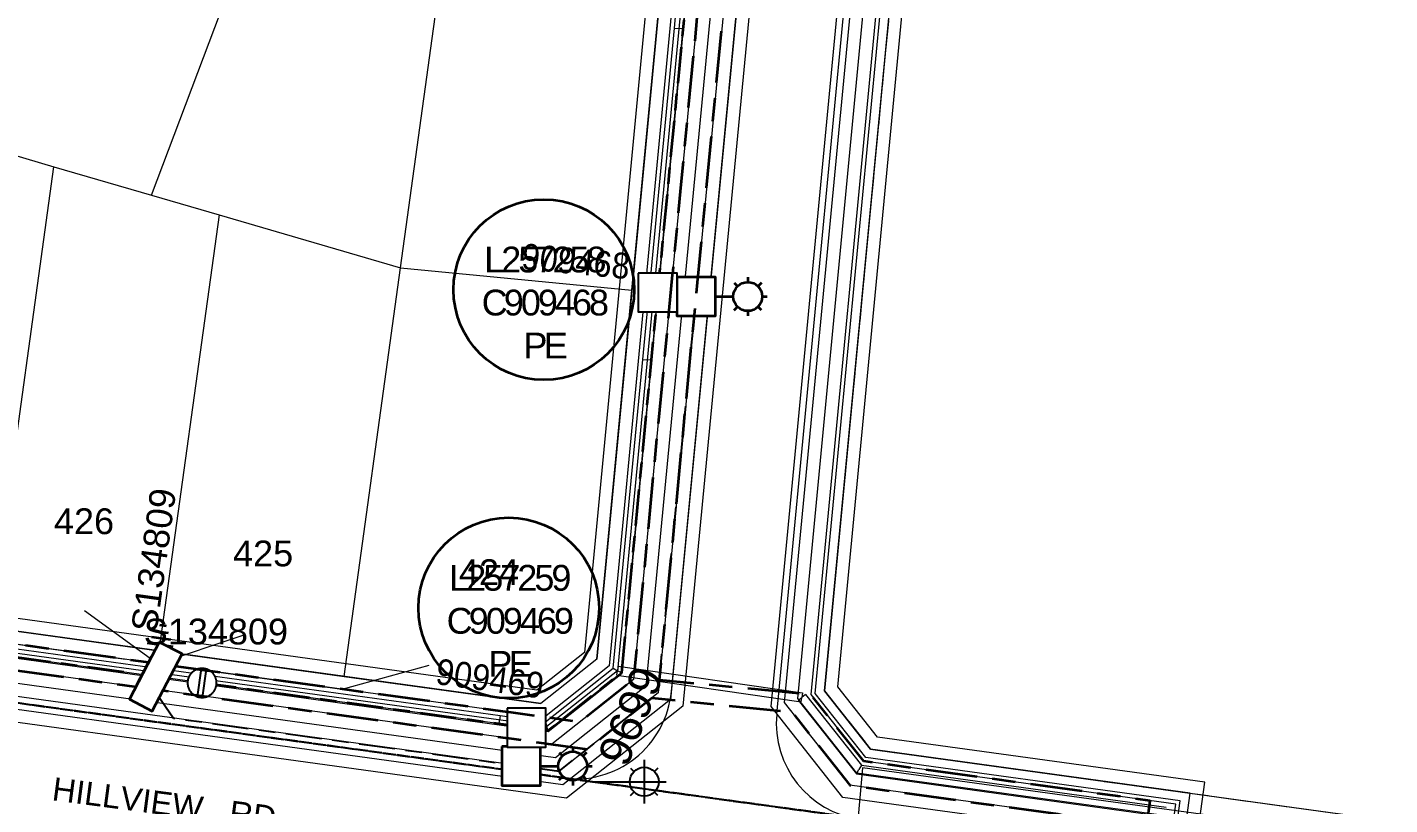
# Model space of a CAD drawing. Header units: metres. Extents: x 0 to 309348, y 0 to 6272736.
# Drawn here: x 308957.8 to 309063.5, y 6271807.7 to 6271867.9 of the extents above; entities that cross this region are included whole.
import ezdxf
from ezdxf.enums import TextEntityAlignment as Align

# ---------------------------------------------------------------- set-up
doc = ezdxf.new("R2010")
doc.units = ezdxf.units.M
for name, pattern in [('Cable Exist OH', [1, 1, 0]), ('Cable Exist UG', [8.2, 4, -1.2, 1.8, -1.2]), ('DASHED', [0.75, 0.5, -0.25]), ('DASHEDX2', [38.1, 25.4, -12.7])]:
    doc.linetypes.add(name, pattern=pattern)
doc.layers.get('0').update_dxf_attribs({"color": 6})
for name, color, linetype, lineweight in [('_User Miscellaneous1', 30, 'Continuous', 13), ('_User_HV_Exist', 1, 'Continuous', 35), ('_User_LV_Exist', 5, 'Continuous', 35), ('Cadastre Developer_SP_NEW', 92, 'Continuous', 15), ('Cadastre Easements_SP_NEW', 52, 'DASHED', 15), ('Cadastre Roads_SP_EXT', 218, 'Continuous', 15), ('Cadastre Roads_SP_NEW', 214, 'Continuous', 15), ('Mains_LV_EXT', 163, 'Continuous', 25), ('Mains_SL_EXT', 131, 'Continuous', 25)]:
    doc.layers.add(name, color=color, linetype=linetype, lineweight=lineweight)
doc.layers.add('_User Miscellaneous10', color=252, linetype='Continuous', lineweight=13, plot=False, transparency=0.85)
for name, color, linetype in [('Equip_SP_LV_NEW', 2, 'Continuous'), ('Equip_SP_SL_EXT', 7, 'Continuous'), ('Services_SP_NEW_R4', 2, 'Continuous'), ('SupportsUG_SP_LV_NEW', 2, 'Continuous'), ('SupportsUG_SP_LV_SL_NEW', 2, 'Continuous')]:
    doc.layers.add(name, color=color, linetype=linetype)
doc.styles.add('ARIAL', font='arial.ttf', dxfattribs={"height": 2})
doc.styles.add('iecARIAL', font='arial.ttf', dxfattribs={"height": 2})
doc.styles.add('SL_LABEL', font='arial.ttf', dxfattribs={"height": 2})
doc.styles.get("Standard").update_dxf_attribs({"font": 'arial.ttf'})
doc.linetypes.add('IE Trench HV', pattern='A,5,-0.2,["/",Standard,S=2,R=0,X=0.5,Y=-1],-2', length=7.2)

# ---------------------------------------------------------------- blocks, each defined once
blk = doc.blocks.new('SL_LANTERN_NEW')
at = {"flags": 9}
for tag, p in [('LANTNUMBER', (-1.4, 2.6)), ('LOUTREACH', (-1.4, 2.2)), ('LOUTREACHVOCAB', (-1.4, 2)), ('LRATECODE', (-1.4, 1.8)), ('LREMOVE', (-1.4, 1.6)), ('LREPLACE', (-1.4, 1.4)), ('LTYPE', (-1.4, 1.2)), ('LTYPEVOCAB', (-1.4, 1)), ('LEGEND', (-1.4, 0.8)), ('SUBURB', (-1.4, 0.6)), ('STREETNAME', (-1.4, 0.4)), ('LOCATION', (-1.4, 0.2)), ('LNEW', (-6.4, 0)), ('LMASTVOCAB', (-6.2, 0)), ('LMAST', (-6, 0)), ('LLAMPVOCAB', (-5.8, 0)), ('LLAMP', (-5.6, 0)), ('LEXIST', (-5.4, 0)), ('LCHARGE3PERCENT', (-5.2, 0)), ('LCHARGE3', (-5, 0)), ('LCHARGE2PERCENT', (-4.8, 0)), ('LCHARGE2', (-4.6, 0)), ('LCHARGE1PERCENT', (-4.4, 0)), ('LCHARGE1', (-4.2, 0)), ('LCATEGORY', (-4, 0)), ('LBRACKETVOCAB', (-3.8, 0)), ('LBRACKET', (-3.6, 0)), ('LKINGHEIGHT', (-3.4, 0)), ('CREPLACE', (-3.2, 0)), ('CREMOVE', (-3, 0)), ('CNUMBER', (-2.8, 0)), ('CNEW', (-2.6, 0)), ('CEXIST', (-2.4, 0)), ('USAGE', (-2.2, 0)), ('STATE', (-2, 0)), ('OWNED_BY', (-1.8, 0)), ('ORIENTATION', (-1.6, 0)), ('OPERATING_VOLTAGE', (-1.4, 0)), ('MAINTAINED_BY', (-1.4, -0.66)), ('NOTES', (-1.4, 0)), ('NO_PHASES', (-1.2, 0)), ('LANTERN_TYPE', (-1, 0)), ('LANTERN_PURPOSE', (-0.8, 0)), ('CONTROL_TYPE', (-0.6, 0)), ('CONSTRUCTED_VOLTAGE', (-0.4, 0))]:
    blk.add_attdef(tag, text='', height=0.2, rotation=270, dxfattribs=at).set_placement(p, align=Align.MIDDLE_LEFT)
at = {"style": 'SL_LABEL', "flags": 8}
blk.add_attdef('ASSET_NUM', text='', height=1, dxfattribs=at).set_placement((7, 1), align=Align.MIDDLE_LEFT)
for tag, p, height, flags in [('OPERATED_BY', (-1.4, -0.41), 0.2, 9), ('Z', (0, 0), 0.001, 1)]:
    blk.add_attdef(tag, p, '', height=height, rotation=270, dxfattribs=dict(flags=flags))
at = {"style": 'SL_LABEL', "flags": 9}
blk.add_attdef('STREET_CODE', text='', height=0.001, rotation=270, dxfattribs=at).set_placement((0, 0), align=Align.MIDDLE_LEFT)
at = {"flags": 8}
blk.add_attdef('LNUMBER', text='', height=1, dxfattribs=at).set_placement((7, -1), align=Align.MIDDLE_LEFT)
blk.add_wipeout([(5.69, 0), (5.06, -1.06), (4, -1.69), (2.94, -1.06), (2.31, 0), (2.94, 1.06), (4, 1.69), (5.06, 1.06)])
for p, q in [((2.94, 1.06), (3.2, 0.8)), ((4, 1.5), (4, 1.12)), ((5.06, 1.06), (4.8, 0.8)), ((0, 0), (2.88, 0)), ((2.94, -1.06), (3.2, -0.8)), ((5.06, -1.06), (4.8, -0.8)), ((5.13, 0), (5.5, 0)), ((4, -1.12), (4, -1.5))]:
    blk.add_line(p, q)
blk.add_circle((4, 0), 1.12)
blk = doc.blocks.new('SL_LANTERN_EXT')
at = {"flags": 9}
for tag, p in [('LRATECODE', (-7.4, 0)), ('LOUTREACHVOCAB', (-7.2, 0)), ('LOUTREACH', (-7, 0)), ('LANTNUMBER', (-6.6, 0)), ('LNEW', (-6.4, 0)), ('LMASTVOCAB', (-6.2, 0)), ('LMAST', (-6, 0)), ('LLAMPVOCAB', (-5.8, 0)), ('LLAMP', (-5.6, 0)), ('LEXIST', (-5.4, 0)), ('LCHARGE3PERCENT', (-5.2, 0)), ('LCHARGE3', (-5, 0)), ('LCHARGE2PERCENT', (-4.8, 0)), ('LCHARGE2', (-4.6, 0)), ('LCHARGE1PERCENT', (-4.4, 0)), ('LCHARGE1', (-4.2, 0)), ('LCATEGORY', (-4, 0)), ('LBRACKETVOCAB', (-3.8, 0)), ('LBRACKET', (-3.6, 0)), ('LKINGHEIGHT', (-3.4, 0)), ('CREPLACE', (-3.2, 0)), ('CREMOVE', (-3, 0)), ('CNUMBER', (-2.8, 0)), ('CNEW', (-2.6, 0)), ('CEXIST', (-2.4, 0)), ('USAGE', (-2.2, 0)), ('STATE', (-2, 0)), ('OWNED_BY', (-1.8, 0)), ('ORIENTATION', (-1.6, 0)), ('OPERATING_VOLTAGE', (-1.4, 0)), ('NO_PHASES', (-1.2, 0)), ('LANTERN_TYPE', (-1, 0)), ('LANTERN_PURPOSE', (-0.8, 0)), ('CONTROL_TYPE', (-0.6, 0)), ('CONSTRUCTED_VOLTAGE', (-0.4, 0))]:
    blk.add_attdef(tag, text='', height=0.001, rotation=270, dxfattribs=at).set_placement(p, align=Align.MIDDLE_LEFT)
at = {"style": 'SL_LABEL', "flags": 9}
blk.add_attdef('STREET_CODE', text='', height=0.001, rotation=270, dxfattribs=at).set_placement((0, 0), align=Align.MIDDLE_LEFT)
at = {"flags": 1}
blk.add_attdef('Z', (0, 0), '', height=0.001, rotation=270, dxfattribs=at)
at = {"width": 0.9}
blk.add_attdef('LNUMBER', text='', height=1, dxfattribs=at).set_placement((7, -1), align=Align.MIDDLE_LEFT)
at = {"flags": 9}
for tag, p in [('LREMOVE', (0, -7.6)), ('LREPLACE', (0, -7.8)), ('LTYPE', (0, -8)), ('LTYPEVOCAB', (0, -8.2)), ('LEGEND', (0, -8.4)), ('SUBURB', (0, -8.6)), ('STREETNAME', (0, -8.8)), ('LOCATION', (0, -9)), ('NOTES', (0, -9.2)), ('MAINTAINED_BY', (0, -9.86))]:
    blk.add_attdef(tag, text='', height=0.001, dxfattribs=at).set_placement(p, align=Align.MIDDLE_LEFT)
blk.add_attdef('OPERATED_BY', (0, -9.61), '', height=0.001, dxfattribs=at)
blk.add_wipeout([(5.69, 0), (5.06, -1.06), (4, -1.69), (2.94, -1.06), (2.31, 0), (2.94, 1.06), (4, 1.69), (5.06, 1.06)])
for p, q in [((2.94, 1.06), (3.2, 0.8)), ((4, 1.69), (4, 0)), ((5.06, 1.06), (4.8, 0.8)), ((0, 0), (4, 0)), ((2.94, -1.06), (3.2, -0.8)), ((4, 0), (5.69, 0)), ((4, 0), (4, -1.69)), ((5.06, -1.06), (4.8, -0.8))]:
    blk.add_line(p, q)
blk.add_circle((4, 0), 1.12)
blk = doc.blocks.new('PILLAR_NEW')
at = {"width": 0.9}
blk.add_attdef('ASSET_NUM', text='', height=2, dxfattribs=at).set_placement((4, 2), align=Align.MIDDLE_LEFT)
for tag, p, flags in [('SUBURB', (-2, 0), 1), ('STREETNAME', (-1.8, 0), 9), ('PARENT', (-1.6, 0), 9), ('NOTES', (-1.4, 0), 9), ('LOCATION', (-1.2, 0), 9), ('LEGEND', (-1, 0), 9), ('USAGE', (-0.8, 0), 9), ('SUPPORT_TYPE', (-0.6, 0), 9), ('STATE', (-0.4, 0), 9), ('OWNED_BY', (-0.2, 0), 9)]:
    blk.add_attdef(tag, p, '', height=0.2, rotation=270, dxfattribs=dict(flags=flags))
blk.add_wipeout([(1, 2.5), (1, -2.5), (-1, -2.5), (-1, 2.5)])
blk.add_lwpolyline([(-1, 2.5), (-1, -1.25), (-1, 1.25), (-1, -2.5), (1, -2.5), (1, 2.5)], close=True)
blk = doc.blocks.new('*U330')
at = {"layer": 'Equip_SP_LV_NEW', "flags": 9}
for tag, p in [('ACTUAL_STATUS', (0, 0)), ('CONSTRUCTED_VOLTAGE', (0, -0.2)), ('OPERATING_VOLTAGE', (0, -0.6)), ('ORIENTATION', (0, -0.8)), ('OWNED_BY', (0, -1)), ('NO_PHASES', (0, -0.4)), ('STATE', (0, -1.2)), ('SWITCH_TYPE', (0, -1.4)), ('USAGE', (0, -1.6)), ('NOTES', (0, -1.8))]:
    blk.add_attdef(tag, text='', height=0.2, dxfattribs=at).set_placement(p, align=Align.MIDDLE_LEFT)
at = {"layer": 'Equip_SP_LV_NEW', "flags": 1}
blk.add_attdef('Z', (0, 0), '', height=0.2, dxfattribs=at)
blk.add_wipeout([(2.48, -0.34), (2.47, -0.37), (2.47, -0.4), (2.47, -0.42), (2.47, -0.45), (2.47, -0.48), (2.47, -0.51), (2.47, -0.53), (2.47, -0.56), (2.47, -0.59), (2.47, -0.62), (2.48, -0.64), (2.48, -0.67), (2.49, -0.7), (2.49, -0.73), (2.5, -0.75), (2.5, -0.78), (2.51, -0.81), (2.52, -0.83), (2.53, -0.86), (2.54, -0.89), (2.55, -0.91), (2.56, -0.94), (2.57, -0.96), (2.58, -0.99), (2.59, -1.01), (2.6, -1.04), (2.62, -1.06), (2.63, -1.08), (2.65, -1.11), (2.66, -1.13), (2.68, -1.15), (2.69, -1.17), (2.71, -1.2), (2.73, -1.22), (2.75, -1.24), (2.77, -1.26), (2.78, -1.28), (2.8, -1.3), (2.82, -1.32), (2.84, -1.34), (2.87, -1.35), (2.89, -1.37), (2.91, -1.39), (2.93, -1.41), (2.95, -1.42), (2.98, -1.44), (3, -1.45), (3.02, -1.47), (3.05, -1.48), (3.07, -1.49), (3.1, -1.51), (3.12, -1.52), (3.15, -1.53), (3.17, -1.54), (3.2, -1.55), (3.22, -1.56), (3.25, -1.57), (3.28, -1.58), (3.3, -1.58), (3.33, -1.59), (3.36, -1.6), (3.38, -1.6), (3.41, -1.61), (3.44, -1.61), (3.47, -1.61), (3.49, -1.62), (3.52, -1.62), (3.55, -1.62), (3.58, -1.62), (3.6, -1.62), (3.63, -1.62), (3.66, -1.62), (3.69, -1.62), (3.71, -1.61), (3.74, -1.61), (3.77, -1.61), (3.8, -1.6), (3.82, -1.6), (3.85, -1.59), (3.88, -1.58), (3.9, -1.58), (3.93, -1.57), (3.96, -1.56), (3.98, -1.55), (4.01, -1.54), (4.03, -1.53), (4.06, -1.52), (4.08, -1.51), (4.11, -1.5), (4.13, -1.48), (4.16, -1.47), (4.18, -1.45), (4.2, -1.44), (4.23, -1.42), (4.25, -1.41), (4.27, -1.39), (4.29, -1.38), (4.31, -1.36), (4.34, -1.34), (4.36, -1.32), (4.38, -1.3), (4.4, -1.28), (4.41, -1.26), (4.43, -1.24), (4.45, -1.22), (4.47, -1.2), (4.49, -1.18), (4.5, -1.16), (4.52, -1.13), (4.53, -1.11), (4.55, -1.09), (4.56, -1.06), (4.58, -1.04), (4.59, -1.02), (4.6, -0.99), (4.61, -0.97), (4.62, -0.94), (4.64, -0.92), (4.65, -0.89), (4.65, -0.86), (4.66, -0.84), (4.67, -0.81), (4.68, -0.78), (4.69, -0.76), (4.69, -0.73), (4.7, -0.7), (4.7, -0.68), (4.71, -0.65), (4.71, -0.62), (4.71, -0.59), (4.71, -0.57), (4.72, -0.54), (4.72, -0.51), (4.72, -0.48), (4.72, -0.46), (4.71, -0.43), (4.71, -0.4), (4.71, -0.37), (4.71, -0.35), (4.7, -0.32), (4.7, -0.29), (4.69, -0.26), (4.69, -0.24), (4.68, -0.21), (4.67, -0.18), (4.66, -0.16), (4.66, -0.13), (4.65, -0.11), (4.64, -0.08), (4.63, -0.05), (4.62, -0.03), (4.6, 0), (4.59, 0.02), (4.58, 0.05), (4.56, 0.07), (4.55, 0.09), (4.54, 0.12), (4.52, 0.14), (4.5, 0.16), (4.49, 0.18), (4.47, 0.21), (4.45, 0.23), (4.44, 0.25), (4.42, 0.27), (4.4, 0.29), (4.38, 0.31), (4.36, 0.33), (4.34, 0.35), (4.32, 0.36), (4.3, 0.38), (4.27, 0.4), (4.25, 0.42), (4.23, 0.43), (4.21, 0.45), (4.18, 0.46), (4.16, 0.48), (4.14, 0.49), (4.11, 0.5), (4.09, 0.51), (4.06, 0.53), (4.04, 0.54), (4.01, 0.55), (3.99, 0.56), (3.96, 0.57), (3.93, 0.58), (3.91, 0.58), (3.88, 0.59), (3.85, 0.6), (3.83, 0.6), (3.8, 0.61), (3.77, 0.61), (3.75, 0.62), (3.72, 0.62), (3.69, 0.63), (3.66, 0.63), (3.64, 0.63), (3.61, 0.63), (3.58, 0.63), (3.55, 0.63), (3.52, 0.63), (3.5, 0.63), (3.47, 0.62), (3.44, 0.62), (3.42, 0.62), (3.39, 0.61), (3.36, 0.61), (3.33, 0.6), (3.31, 0.59), (3.28, 0.59), (3.25, 0.58), (3.23, 0.57), (3.2, 0.56), (3.18, 0.55), (3.15, 0.54), (3.13, 0.53), (3.1, 0.52), (3.08, 0.5), (3.05, 0.49), (3.03, 0.48), (3, 0.46), (2.98, 0.45), (2.96, 0.43), (2.93, 0.42), (2.91, 0.4), (2.89, 0.38), (2.87, 0.37), (2.85, 0.35), (2.83, 0.33), (2.81, 0.31), (2.79, 0.29), (2.77, 0.27), (2.75, 0.25), (2.73, 0.23), (2.71, 0.21), (2.7, 0.19), (2.68, 0.17), (2.67, 0.14), (2.65, 0.12), (2.64, 0.1), (2.62, 0.07), (2.61, 0.05), (2.59, 0.02), (2.58, 0), (2.57, -0.02), (2.56, -0.05), (2.55, -0.08), (2.54, -0.1), (2.53, -0.13), (2.52, -0.15), (2.51, -0.18), (2.5, -0.21), (2.5, -0.23), (2.49, -0.26), (2.49, -0.29), (2.48, -0.31)]).dxf.layer = 'Equip_SP_LV_NEW'
at = {"layer": 'Equip_SP_LV_NEW'}
for p, q in [((3.25, -1.57), (3.56, 0.63)), ((3.63, -1.62), (3.93, 0.58))]:
    blk.add_line(p, q, dxfattribs=at)
at = {"layer": 'Equip_SP_LV_NEW', "flags": 128}
blk.add_lwpolyline([(3.75, 0.62), (3.72, 0.62), (3.69, 0.63), (3.66, 0.63), (3.64, 0.63), (3.61, 0.63), (3.58, 0.63), (3.55, 0.63), (3.52, 0.63), (3.5, 0.63), (3.47, 0.62), (3.44, 0.62), (3.42, 0.62), (3.39, 0.61), (3.36, 0.61), (3.33, 0.6), (3.31, 0.59), (3.28, 0.59), (3.25, 0.58), (3.23, 0.57), (3.2, 0.56), (3.18, 0.55), (3.15, 0.54), (3.13, 0.53), (3.1, 0.52), (3.08, 0.5), (3.05, 0.49), (3.03, 0.48), (3, 0.46), (2.98, 0.45), (2.96, 0.43), (2.93, 0.42), (2.91, 0.4), (2.89, 0.38), (2.87, 0.37), (2.85, 0.35), (2.83, 0.33), (2.81, 0.31), (2.79, 0.29), (2.77, 0.27), (2.75, 0.25), (2.73, 0.23), (2.71, 0.21), (2.7, 0.19), (2.68, 0.17), (2.67, 0.14), (2.65, 0.12), (2.64, 0.1), (2.62, 0.07), (2.61, 0.05), (2.59, 0.02), (2.58, 0), (2.57, -0.02), (2.56, -0.05), (2.55, -0.08), (2.54, -0.1), (2.53, -0.13), (2.52, -0.15), (2.51, -0.18), (2.5, -0.21), (2.5, -0.23), (2.49, -0.26), (2.49, -0.29), (2.48, -0.31), (2.48, -0.34), (2.47, -0.37), (2.47, -0.4), (2.47, -0.42), (2.47, -0.45), (2.47, -0.48), (2.47, -0.51), (2.47, -0.53), (2.47, -0.56), (2.47, -0.59), (2.47, -0.62), (2.48, -0.64), (2.48, -0.67), (2.49, -0.7), (2.49, -0.73), (2.5, -0.75), (2.5, -0.78), (2.51, -0.81), (2.52, -0.83), (2.53, -0.86), (2.54, -0.89), (2.55, -0.91), (2.56, -0.94), (2.57, -0.96), (2.58, -0.99), (2.59, -1.01), (2.6, -1.04), (2.62, -1.06), (2.63, -1.08), (2.65, -1.11), (2.66, -1.13), (2.68, -1.15), (2.69, -1.17), (2.71, -1.2), (2.73, -1.22), (2.75, -1.24), (2.77, -1.26), (2.78, -1.28), (2.8, -1.3), (2.82, -1.32), (2.84, -1.34), (2.87, -1.35), (2.89, -1.37), (2.91, -1.39), (2.93, -1.41), (2.95, -1.42), (2.98, -1.44), (3, -1.45), (3.02, -1.47), (3.05, -1.48), (3.07, -1.49), (3.1, -1.51), (3.12, -1.52), (3.15, -1.53), (3.17, -1.54), (3.2, -1.55), (3.22, -1.56), (3.25, -1.57), (3.28, -1.58), (3.3, -1.58), (3.33, -1.59), (3.36, -1.6), (3.38, -1.6), (3.41, -1.61), (3.44, -1.61), (3.47, -1.61), (3.49, -1.62), (3.52, -1.62), (3.55, -1.62), (3.58, -1.62), (3.6, -1.62), (3.63, -1.62), (3.66, -1.62), (3.69, -1.62), (3.71, -1.61), (3.74, -1.61), (3.77, -1.61), (3.8, -1.6), (3.82, -1.6), (3.85, -1.59), (3.88, -1.58), (3.9, -1.58), (3.93, -1.57), (3.96, -1.56), (3.98, -1.55), (4.01, -1.54), (4.03, -1.53), (4.06, -1.52), (4.08, -1.51), (4.11, -1.5), (4.13, -1.48), (4.16, -1.47), (4.18, -1.45), (4.2, -1.44), (4.23, -1.42), (4.25, -1.41), (4.27, -1.39), (4.29, -1.38), (4.31, -1.36), (4.34, -1.34), (4.36, -1.32), (4.38, -1.3), (4.4, -1.28), (4.41, -1.26), (4.43, -1.24), (4.45, -1.22), (4.47, -1.2), (4.49, -1.18), (4.5, -1.16), (4.52, -1.13), (4.53, -1.11), (4.55, -1.09), (4.56, -1.06), (4.58, -1.04), (4.59, -1.02), (4.6, -0.99), (4.61, -0.97), (4.62, -0.94), (4.64, -0.92), (4.65, -0.89), (4.65, -0.86), (4.66, -0.84), (4.67, -0.81), (4.68, -0.78), (4.69, -0.76), (4.69, -0.73), (4.7, -0.7), (4.7, -0.68), (4.71, -0.65), (4.71, -0.62), (4.71, -0.59), (4.71, -0.57), (4.72, -0.54), (4.72, -0.51), (4.72, -0.48), (4.72, -0.46), (4.71, -0.43), (4.71, -0.4), (4.71, -0.37), (4.71, -0.35), (4.7, -0.32), (4.7, -0.29), (4.69, -0.26), (4.69, -0.24), (4.68, -0.21), (4.67, -0.18), (4.66, -0.16), (4.66, -0.13), (4.65, -0.11), (4.64, -0.08), (4.63, -0.05), (4.62, -0.03), (4.6, 0), (4.59, 0.02), (4.58, 0.05), (4.56, 0.07), (4.55, 0.09), (4.54, 0.12), (4.52, 0.14), (4.5, 0.16), (4.49, 0.18), (4.47, 0.21), (4.45, 0.23), (4.44, 0.25), (4.42, 0.27), (4.4, 0.29), (4.38, 0.31), (4.36, 0.33), (4.34, 0.35), (4.32, 0.36), (4.3, 0.38), (4.27, 0.4), (4.25, 0.42), (4.23, 0.43), (4.21, 0.45), (4.18, 0.46), (4.16, 0.48), (4.14, 0.49), (4.11, 0.5), (4.09, 0.51), (4.06, 0.53), (4.04, 0.54), (4.01, 0.55), (3.99, 0.56), (3.96, 0.57), (3.93, 0.58), (3.91, 0.58), (3.88, 0.59), (3.85, 0.6), (3.83, 0.6), (3.8, 0.61), (3.77, 0.61)], close=True, dxfattribs=at)
blk = doc.blocks.new('*U435')
for p, q in [((-0.15, 2.54), (0.84, 2.41)), ((0.16, 3.01), (0.66, 2.94)), ((-0.79, 1.62), (1.2, 1.35)), ((-0.47, 2.08), (1.02, 1.88)), ((0, 0), (0.2, 1.49))]:
    blk.add_line(p, q)
blk = doc.blocks.new('*U279')
at = {"width": 0.9, "flags": 8}
blk.add_attdef('ASSET_NUM', text='', height=2, dxfattribs=at).set_placement((4, 2), align=Align.MIDDLE_LEFT)
at = {"flags": 1}
blk.add_attdef('Z', (-2.35, -1.81), '', height=0.2, rotation=270, dxfattribs=at)
at = {"ltscale": 10}
blk.add_wipeout([(-1.5, -1.5), (-1.5, 1.5), (1.5, 1.5), (1.5, -1.5)], dxfattribs=at)
blk.add_lwpolyline([(-1.5, 1.5), (-1.5, -1.5), (1.5, -1.5), (1.5, 1.5)], close=True)
at = {"flags": 9}
for tag, p in [('NOTES', (-2, -1.81)), ('SUBURB', (-1.8, -1.81)), ('STREETNAME', (-1.6, -1.81)), ('LOCATION', (-1.4, -1.81)), ('LEGEND', (-1.2, -1.81)), ('USAGE', (-1, -1.81)), ('STATE', (-0.8, -1.81)), ('OWNED_BY', (-0.6, -1.81)), ('COLUMN_TYPE', (-0.4, -1.81)), ('STREET_CODE', (-0.2, -1.81)), ('STRUCTURE_PLANT_NUMBER', (0.03, -1.81))]:
    blk.add_attdef(tag, text='', height=0.2, rotation=270, dxfattribs=at).set_placement(p, align=Align.MIDDLE_LEFT)

msp = doc.modelspace()

# ---------------------------------------------------------------- linework, layer by layer
at = {"layer": '_User Miscellaneous1', "ltscale": 0.75}
for p, q in [((309008.01063, 6271867.85758), (309008.7065, 6271875.14101)), ((309008.72737, 6271867.7891), (309009.42324, 6271875.07253)), ((309005.55744, 6271842.18083), (309008.01063, 6271867.85758)), ((309006.27417, 6271842.11235), (309008.72737, 6271867.7891)), ((309008.01063, 6271867.85758), (309008.369, 6271867.82334)), ((309008.72737, 6271867.7891), (309008.369, 6271867.82334)), ((309003.26945, 6271818.23326), (309005.55744, 6271842.18083)), ((309003.95698, 6271817.85908), (309006.27417, 6271842.11235)), ((309005.55744, 6271842.18083), (309005.91581, 6271842.14659)), ((309006.27417, 6271842.11235), (309005.91581, 6271842.14659)), ((308927.7327, 6271823.78432), (308994.51721, 6271814.57326)), ((308927.63432, 6271823.07107), (308994.41884, 6271813.86001)), ((308998.03005, 6271814.08876), (309003.26945, 6271818.23326)), ((309003.26945, 6271818.23326), (309003.61322, 6271818.04617)), ((308998.23588, 6271813.33356), (309003.95698, 6271817.85908)), ((309003.95698, 6271817.85908), (309003.61322, 6271818.04617)), ((309018.16343, 6271816.20021), (309017.88109, 6271815.97687)), ((309018.16343, 6271816.20021), (309022.5037, 6271810.71331)), ((309017.59874, 6271815.75352), (309017.88109, 6271815.97687)), ((309017.59874, 6271815.75352), (309022.11859, 6271810.03961)), ((308994.41884, 6271813.86001), (308994.46802, 6271814.21664)), ((308994.51721, 6271814.57326), (308994.46802, 6271814.21664)), ((308994.51721, 6271814.57326), (308998.03005, 6271814.08876)), ((308998.03005, 6271814.08876), (308998.13296, 6271813.71116)), ((308994.41884, 6271813.86001), (308998.23588, 6271813.33356)), ((308998.23588, 6271813.33356), (308998.13296, 6271813.71116)), ((309022.11859, 6271810.03961), (309022.31114, 6271810.37646)), ((309022.11859, 6271810.03961), (309046.03858, 6271806.74051)), ((309022.5037, 6271810.71331), (309022.31114, 6271810.37646)), ((309022.5037, 6271810.71331), (309046.13696, 6271807.45376))]:
    msp.add_line(p, q, dxfattribs=at)
at = {"layer": '_User Miscellaneous1', "ltscale": 0.7}
for p, q in [((309003.66489, 6271818.40244), (309003.61322, 6271818.04617)), ((309003.66489, 6271818.40244), (309017.93276, 6271816.33314)), ((309003.56155, 6271817.6899), (309003.61322, 6271818.04617)), ((309003.56155, 6271817.6899), (309017.82942, 6271815.62059)), ((309017.93276, 6271816.33314), (309017.88109, 6271815.97687)), ((309017.82942, 6271815.62059), (309017.88109, 6271815.97687))]:
    msp.add_line(p, q, dxfattribs=at)
at = {"layer": '_User Miscellaneous10', "linetype": 'DASHEDX2', "ltscale": 0.08}
for p, q in [((309025.75697, 6271880.53672), (309019.63838, 6271816.49552)), ((309019.63838, 6271816.49552), (309023.22044, 6271811.96714)), ((309023.22044, 6271811.96714), (309074.78478, 6271804.85528))]:
    msp.add_line(p, q, dxfattribs=at)
at = {"layer": '_User Miscellaneous10', "flags": 128}
for points in [[(308970.42115, 6271818.23986), (308982.26146, 6271816.60682), (308989.00972, 6271818.4672)], [(309048.0041, 6271808.54892), (309069.5768, 6271805.57357), (309074.78478, 6271804.85528), (309085.99902, 6271803.30858), (309111.31022, 6271799.81761)]]:
    msp.add_lwpolyline(points, dxfattribs=at)
at = {"layer": '_User_LV_Exist', "linetype": 'Cable Exist UG', "ltscale": 0.7, "flags": 128}
msp.add_lwpolyline([(308965.33141, 6271817.93238), (308913.29931, 6271825.10876)], dxfattribs=at)
at = {"layer": '_User_LV_Exist', "linetype": 'Continuous'}
msp.add_circle((308997.89211, 6271847.58104), 7, dxfattribs=at)
at = {"layer": 'Cadastre Developer_SP_NEW', "ltscale": 15, "transparency": 33554687}
for p, q in [((308967.47313, 6271854.90109), (308979.73536, 6271887.35858)), ((308986.78862, 6271849.26291), (308991.43637, 6271882.96125)), ((309004.72425, 6271847.54931), (309007.46391, 6271876.22443)), ((308949.15455, 6271860.24828), (308959.90858, 6271857.10918)), ((308954.98059, 6271821.37892), (308959.90858, 6271857.10918)), ((308959.90858, 6271857.10918), (308967.47313, 6271854.90109)), ((308967.47313, 6271854.90109), (308972.71784, 6271853.37016)), ((308972.71784, 6271853.37016), (308968.0568, 6271819.57542)), ((308972.71784, 6271853.37016), (308986.78862, 6271849.26291)), ((308982.42082, 6271817.59431), (308986.78862, 6271849.26291)), ((308986.78862, 6271849.26291), (309004.72425, 6271847.54931)), ((309001.98989, 6271818.92964), (309004.72425, 6271847.54931)), ((308954.98059, 6271821.37892), (308968.0568, 6271819.57542)), ((308968.0568, 6271819.57542), (308982.42082, 6271817.59431)), ((308982.42082, 6271817.59431), (308997.64696, 6271815.49429))]:
    msp.add_line(p, q, dxfattribs=at)
at = {"layer": 'Cadastre Developer_SP_NEW', "ltscale": 15, "flags": 128}
msp.add_lwpolyline([(309025.75697, 6271880.53672), (309019.63838, 6271816.49552), (309023.22044, 6271811.96714), (309074.78478, 6271804.85528)], dxfattribs=at)
at = {"layer": 'Cadastre Roads_SP_EXT', "linetype": 'Continuous'}
msp.add_lwpolyline([(309161.50269, 6271780.07634), (309184.64869, 6271788.31465), (309022.59466, 6271810.51807), (309020.84506, 6271790.76822), (309144.5547, 6271774.04408), (309161.50269, 6271780.07634)], close=True, dxfattribs=at)
at = {"layer": 'Cadastre Roads_SP_NEW', "color": 4, "linetype": 'Continuous', "ltscale": 2, "transparency": 33554495}
msp.add_line((309015.94828, 6271814.67265), (309027.79849, 6271938.70485), dxfattribs=at)
msp.add_arc((309023.41393, 6271813.96003), 7.5, 174.5424479, 262.1471889, dxfattribs=at)

# ---------------------------------------------------------------- block references
at = {"layer": '_User_LV_Exist', "color": 2, "linetype": 'IE Trench HV', "ltscale": 0.75}
for p in [(309009.6992, 6271847.04888), (308996.12796, 6271810.65646)]:
    msp.add_blockref('SL_LANTERN_NEW', p, dxfattribs=at)

# ---------------------------------------------------------------- texts
at = {"layer": '_User Miscellaneous10', "style": 'ARIAL'}
for s, p in [('426', (308962.24871, 6271829.63071)), ('425', (308976.13035, 6271827.1321)), ('424', (308993.64462, 6271825.68269))]:
    msp.add_text(s, height=2, dxfattribs=at).set_placement(p, align=Align.MIDDLE_CENTER)
at = {"layer": '_User Miscellaneous10', "color": 128, "ltscale": 20, "style": 'ARIAL'}
msp.add_text('HILLVIEW   RD', height=1.8, rotation=352.4942663, dxfattribs=at).set_placement((308968.35804, 6271806.87149), align=Align.CENTER)
at = {"layer": '_User_LV_Exist', "char_height": 2, "attachment_point": 5}
for s, insert in [('{\\T0.8;L257258\\PC909468\\PPE}', (308997.89211, 6271846.58104)), ('{\\T0.8;L257259\\PC909469\\PPE}', (308995.17566, 6271821.91133))]:
    msp.add_mtext(s, dxfattribs=dict(at, insert=insert))

# ---------------------------------------------------------------- next in the draw order: linework, layer by layer
at = {"layer": '_User_LV_Exist', "linetype": 'Cable Exist UG', "ltscale": 0.7, "flags": 128}
msp.add_lwpolyline([(308991.64431, 6271947.58731), (308989.94615, 6271948.66284), (308992.06318, 6271952.08023), (309005.73274, 6271943.61207), (309000.44014, 6271935.0686), (309009.8337, 6271929.24938), (309018.05733, 6271924.01623), (309015.67149, 6271899.04451), (309008.80764, 6271893.37784), (309007.69577, 6271882.33581), (309007.40951, 6271879.49292), (309007.40951, 6271879.49292), (309009.53195, 6271876.84128), (309003.89969, 6271817.89027), (308998.21873, 6271813.39649), (308970.28452, 6271817.24924)], dxfattribs=at)
at = {"layer": 'Cadastre Roads_SP_NEW', "color": 4, "linetype": 'Continuous', "ltscale": 2, "transparency": 33554495}
msp.add_line((308999.28789, 6271809.7159), (308859.68571, 6271828.97013), dxfattribs=at)

# ---------------------------------------------------------------- next in the draw order: block references
at = {"layer": 'Equip_SP_SL_EXT'}
ref = msp.add_blockref('SL_LANTERN_EXT', (309001.67396, 6271809.436), dxfattribs=at)
ref.add_attrib('ASSET_NUM', '9699', dxfattribs={"layer": '0', "height": 2.5, "rotation": 68.1920362, "style": 'iecARIAL'}).set_placement((309003.17396, 6271810.936), align=Align.MIDDLE_LEFT)

# ---------------------------------------------------------------- next in the draw order: linework, layer by layer
at = {"layer": '_User Miscellaneous10', "flags": 128}
for points in [[(308833.433, 6271819.17284), (308889.47128, 6271811.55759), (308997.079, 6271797.00746), (309000.46761, 6271792.4672), (309015.48161, 6271790.36066), (309019.98676, 6271793.9115), (309042.53642, 6271790.86305), (309044.62234, 6271805.98694), (309021.6158, 6271809.16005), (309016.53727, 6271815.58025), (309022.33397, 6271876.25232), (309023.97425, 6271893.42057), (309026.87169, 6271923.7472), (309028.29623, 6271938.6573, -0.167499159), (309042.19251, 6271969.18521, -0.167499159)], [(308833.98741, 6271820.10669), (308889.60594, 6271812.54848), (308997.6292, 6271797.94217), (309001.01956, 6271793.39955), (309015.19784, 6271791.41027), (309019.70066, 6271794.95927), (309041.68206, 6271791.98764), (309043.49509, 6271805.13295), (309021.08092, 6271808.22436), (309015.50357, 6271815.27516), (309021.3385, 6271876.34743), (309022.97878, 6271893.51567), (309025.87623, 6271923.84231), (309027.30076, 6271938.75241, -0.167499159), (309041.46705, 6271969.87346, -0.167499159)], [(308832.87858, 6271818.23899), (308889.33663, 6271810.5667), (308996.5288, 6271796.07276), (308999.91565, 6271791.53485), (309015.76538, 6271789.31105), (309020.27286, 6271792.86373), (309043.39078, 6271789.73845), (309045.74959, 6271806.84094), (309022.15068, 6271810.09575), (309017.57098, 6271815.88534), (309023.32943, 6271876.15721), (309024.96971, 6271893.32546), (309027.86716, 6271923.65209), (309029.29169, 6271938.56219, -0.167499159), (309042.91798, 6271968.49695, -0.167499159)], [(308831.76976, 6271816.37129), (308889.06731, 6271808.58491), (308995.42841, 6271794.20335), (308998.81175, 6271789.67014), (309016.33293, 6271787.21183), (309020.84506, 6271790.76818), (309045.0995, 6271787.48926), (309048.0041, 6271808.54892), (309023.22044, 6271811.96714), (309019.63838, 6271816.49552), (309025.32037, 6271875.96699), (309026.96065, 6271893.13524), (309029.8581, 6271923.46187), (309031.28263, 6271938.37197, -0.167499159), (309044.36891, 6271967.12043, -0.167499159)], [(308832.32417, 6271817.30514), (308889.20197, 6271809.5758), (308995.9786, 6271795.13805), (308999.3637, 6271790.60249), (309016.04916, 6271788.26144), (309020.55896, 6271791.81595), (309044.24514, 6271788.61386), (309046.87685, 6271807.69493), (309022.68556, 6271811.03144), (309018.60468, 6271816.19043), (309024.3249, 6271876.0621), (309025.96518, 6271893.23035), (309028.86263, 6271923.55698), (309030.28716, 6271938.46708, -0.167499159), (309043.64344, 6271967.80869, -0.167499159)], [(308831.21534, 6271815.43744), (308888.93266, 6271807.59402), (308994.87821, 6271793.26864), (308998.25979, 6271788.73779), (309016.6167, 6271786.16222), (309021.13116, 6271789.7204), (309045.95386, 6271786.36466), (309049.13135, 6271809.40292), (309023.75532, 6271812.90283), (309020.67208, 6271816.80061), (309026.31584, 6271875.87188), (309027.95611, 6271893.04013), (309030.85356, 6271923.36677), (309032.27809, 6271938.27687, -0.167499159), (309045.09437, 6271966.43217, -0.167499159)], [(309003.82238, 6271880.77392), (309007.46391, 6271876.22443), (309001.98989, 6271818.92964), (308997.64696, 6271815.49429), (308926.74785, 6271825.27284), (308911.09602, 6271827.43157), (308878.40548, 6271831.94032), (308860.82043, 6271834.36569, -0.201323078), (308833.0241, 6271850.47456), (308814.25124, 6271875.263), (308815.02508, 6271880.86667), (308857.94819, 6271913.37334, 0.098716895), (308873.5778, 6271930.06416), (308881.60535, 6271943.02247), (308887.11224, 6271944.31635), (308912.10249, 6271928.83514), (308938.32141, 6271912.59278), (308968.92489, 6271893.63422), (308973.6301, 6271890.71938, 0.118658422), (309003.82238, 6271880.77392)]]:
    msp.add_lwpolyline(points, format="xyb", dxfattribs=at)
at = {"layer": '_User Miscellaneous10', "color": 4, "flags": 128}
msp.add_lwpolyline([(308832.15785, 6271817.02498), (308889.16157, 6271809.27854), (308995.81355, 6271794.85764), (308999.19811, 6271790.32279), (309016.13429, 6271787.94656), (309020.64479, 6271791.50162), (309044.50145, 6271788.27648), (309047.21502, 6271807.95113), (309022.84602, 6271811.31215), (309018.91479, 6271816.28196), (309024.62354, 6271876.03357), (309026.26382, 6271893.20182), (309029.16127, 6271923.52845), (309030.5858, 6271938.43855, -0.167499159), (309043.86108, 6271967.60221, -0.167499159)], format="xyb", dxfattribs=at)
at = {"layer": '_User Miscellaneous10', "flags": 128}
for points in [[(309007.34081, 6271887.58005), (309014.70206, 6271878.3834), (309008.6742, 6271815.29183), (308999.64815, 6271808.15201), (308925.79145, 6271818.33848), (308910.13962, 6271820.49722), (308877.44908, 6271825.00597), (308859.89455, 6271827.42712, -0.201144504), (308827.44401, 6271846.24814), (308806.92041, 6271873.34833), (308808.48753, 6271884.69648), (308853.7991, 6271919.01199, 0.099142274), (308867.62932, 6271933.75409), (308877.18162, 6271949.17371), (308888.33378, 6271951.79398), (308915.78888, 6271934.78582), (308942.0078, 6271918.54345), (308972.61128, 6271899.58489), (308977.31649, 6271896.67006, 0.130955396)], [(309006.84612, 6271886.59782), (309013.66803, 6271878.07498), (309007.7193, 6271815.81152), (308999.36226, 6271809.20091), (308925.92808, 6271819.32911), (308910.27624, 6271821.48784), (308877.58571, 6271825.99659), (308860.02696, 6271828.41833, -0.201167575), (308828.24117, 6271846.85191), (308807.96767, 6271873.62186), (308809.42146, 6271884.14937), (308854.39152, 6271918.20623, 0.09907633), (308868.47909, 6271933.22694), (308877.81358, 6271948.29496), (308888.15927, 6271950.72575), (308915.26225, 6271933.93572), (308941.48117, 6271917.69336), (308972.08465, 6271898.7348), (308976.78986, 6271895.81997, 0.129060645)], [(309005.84851, 6271884.64365), (309011.59999, 6271877.45813), (309005.80949, 6271816.85089), (308998.7905, 6271811.2987), (308926.20133, 6271821.31035), (308910.5495, 6271823.46908), (308877.85896, 6271827.97783), (308860.29164, 6271830.40075, -0.201215977), (308829.83548, 6271848.05946), (308810.06219, 6271874.1689), (308811.28933, 6271883.05514), (308855.57668, 6271916.59497, 0.098949934), (308870.17865, 6271932.17266), (308879.07751, 6271946.53747), (308887.81026, 6271948.58929), (308914.209, 6271932.23553), (308940.42792, 6271915.99316), (308971.0314, 6271897.0346), (308975.73661, 6271894.11977, 0.125417029)], [(309005.34573, 6271883.67152), (309010.56597, 6271877.14971), (309004.85459, 6271817.37058), (308998.50461, 6271812.3476), (308926.33796, 6271822.30097), (308910.68613, 6271824.45971), (308877.99559, 6271828.96845), (308860.42391, 6271831.39198, -0.201241393), (308830.63263, 6271848.66324), (308811.10946, 6271874.44243), (308812.22327, 6271882.50802), (308856.16941, 6271915.78945, 0.098889317), (308871.02843, 6271931.64553), (308879.70947, 6271945.65872), (308887.63576, 6271947.52105), (308913.68237, 6271931.38543), (308939.90129, 6271915.14307), (308970.50477, 6271896.18451), (308975.20998, 6271893.26968, 0.123664074)], [(309004.8404, 6271882.70259), (309009.53195, 6271876.84128), (309003.89969, 6271817.89027), (308998.21873, 6271813.39649), (308926.47459, 6271823.2916), (308910.82276, 6271825.45033), (308878.13222, 6271829.95908), (308860.55614, 6271832.38321, -0.201267681), (308831.42979, 6271849.26701), (308812.15672, 6271874.71595), (308813.15721, 6271881.9609), (308856.76224, 6271914.98401, 0.098830318), (308871.87822, 6271931.11841), (308880.34143, 6271944.77997), (308887.46125, 6271946.45282), (308913.15574, 6271930.53533), (308939.37466, 6271914.29297), (308969.97814, 6271895.33441), (308974.68336, 6271892.41958, 0.121954483)], [(309004.3326, 6271881.73674), (309008.49793, 6271876.53286), (309002.94479, 6271818.40995), (308997.93285, 6271814.44539), (308926.61122, 6271824.28222), (308910.95939, 6271826.44095), (308878.26885, 6271830.9497), (308860.68831, 6271833.37444, -0.201294891), (308832.22694, 6271849.87079), (308813.20398, 6271874.98947), (308814.09114, 6271881.41379), (308857.35517, 6271914.17864, 0.098772866), (308872.72801, 6271930.59128), (308880.97339, 6271943.90122), (308887.28675, 6271945.38459), (308912.62912, 6271929.68524), (308938.84804, 6271913.44287), (308969.45152, 6271894.48431), (308974.15673, 6271891.56948, 0.120286488)], [(309003.30947, 6271879.81445), (309006.42989, 6271875.91601), (309001.03498, 6271819.44932), (308997.36108, 6271816.54318), (308941.74381, 6271824.21403), (308895.38269, 6271830.60826), (308860.95249, 6271835.35694, -0.201352345), (308833.82125, 6271851.07834), (308826.50591, 6271860.73781), (308823.86289, 6271864.22777), (308815.2985, 6271875.53652), (308815.95902, 6271880.31956), (308847.43665, 6271904.1583), (308858.54249, 6271912.56901, 0.051126502), (308867.87381, 6271920.86565, 0.046315271), (308874.4279, 6271929.53754), (308882.23731, 6271942.14373), (308886.93774, 6271943.24812), (308925.83274, 6271919.15305), (308955.64681, 6271900.68352), (308968.38663, 6271892.79133, 0.028038749), (308979.29063, 6271886.46287, 0.046222772), (308991.17237, 6271881.99673, 0.044403655)]]:
    msp.add_lwpolyline(points, format="xyb", close=True, dxfattribs=at)
at = {"layer": '_User Miscellaneous10', "color": 3, "flags": 128}
msp.add_lwpolyline([(309006.34866, 6271885.61905), (309012.63401, 6271877.76655), (309006.7644, 6271816.33121), (308999.07638, 6271810.2498), (308926.06471, 6271820.31973), (308910.41287, 6271822.47846), (308877.72234, 6271826.98721), (308860.15932, 6271829.40954, -0.201191386), (308829.03832, 6271847.45569), (308809.01493, 6271873.89538), (308810.3554, 6271883.60225), (308854.98405, 6271917.40056, 0.099012245), (308869.32887, 6271932.6998), (308878.44555, 6271947.41622), (308887.98477, 6271949.65752), (308914.73562, 6271933.08562), (308940.95454, 6271916.84326), (308971.55802, 6271897.8847), (308976.26324, 6271894.96987, 0.127215223)], format="xyb", close=True, dxfattribs=at)
at = {"layer": '_User Miscellaneous10', "color": 4, "flags": 128}
msp.add_lwpolyline([(309004.68832, 6271882.41251), (309009.22174, 6271876.74875), (309003.61322, 6271818.04617), (308998.13296, 6271813.71116), (308926.51558, 6271823.58878), (308910.86375, 6271825.74752), (308878.17321, 6271830.25626), (308860.59579, 6271832.68058, -0.201275745), (308831.66893, 6271849.44815), (308812.4709, 6271874.79801), (308813.43739, 6271881.79677), (308856.94011, 6271914.74239, 0.098812923), (308872.13316, 6271930.96027), (308880.53102, 6271944.51635), (308887.4089, 6271946.13235), (308912.99776, 6271930.2803), (308939.21668, 6271914.03794), (308969.82016, 6271895.07938), (308974.52537, 6271892.16455, 0.121449787)], format="xyb", close=True, dxfattribs=at)
at = {"layer": '_User_LV_Exist', "linetype": 'Continuous'}
msp.add_circle((308995.17566, 6271822.91133), 7, dxfattribs=at)
at = {"layer": 'Cadastre Developer_SP_NEW', "ltscale": 15, "transparency": 33554687}
msp.add_line((309001.98989, 6271818.92964), (308997.64696, 6271815.49429), dxfattribs=at)
at = {"layer": 'Cadastre Roads_SP_NEW', "color": 4, "linetype": 'Continuous', "ltscale": 2, "transparency": 33554495}
msp.add_line((309007.7786, 6271816.43226), (309013.02608, 6271871.35588), dxfattribs=at)
msp.add_arc((309000.31225, 6271817.14626), 7.5, 262.1471889, 354.5424479, dxfattribs=at)
at = {"layer": 'Mains_LV_EXT', "linetype": 'Cable Exist OH'}
for points in [[(309001.67402, 6271809.43599), (308916.80199, 6271821.067)], [(309135.49213, 6271791.39648), (309071.99399, 6271799.80096), (309001.67394, 6271809.43599)]]:
    msp.add_lwpolyline(points, dxfattribs=at)
at = {"layer": 'Mains_SL_EXT', "linetype": 'Cable Exist OH'}
for points in [[(308840.57701, 6271831.51299), (308916.80199, 6271821.067), (309001.67402, 6271809.43599)], [(309001.67394, 6271809.43599), (309071.99399, 6271799.80096), (309135.51883, 6271791.26844)]]:
    msp.add_lwpolyline(points, dxfattribs=at)

# ---------------------------------------------------------------- next in the draw order: block references
at = {"layer": '_User_LV_Exist', "ltscale": 0.7}
msp.add_blockref('*U279', (308996.12796, 6271810.65646), dxfattribs=at)
at = {"layer": 'SupportsUG_SP_LV_NEW'}
ref = msp.add_blockref('PILLAR_NEW', (308967.80797, 6271817.59081), dxfattribs=dict(at, rotation=332.3661401981362))
ref.add_attrib('ASSET_NUM', 'S134809', dxfattribs={"layer": '0', "height": 2, "rotation": 82.1471889, "style": 'iecARIAL'}).set_placement((308966.87991, 6271821.08096), align=Align.MIDDLE_LEFT)

# ---------------------------------------------------------------- next in the draw order: linework, layer by layer
at = {"layer": '_User Miscellaneous10', "linetype": 'IE Trench HV', "ltscale": 0.7, "flags": 128}
for points in [[(309011.95276, 6271923.20777), (309009.93506, 6271902.08918), (309005.57276, 6271898.48774), (309003.82238, 6271880.77392), (309007.46391, 6271876.22443), (309001.98989, 6271818.92964), (308997.64696, 6271815.49429), (308968.08123, 6271819.57205)], [(308968.08123, 6271819.57205), (308911.09602, 6271827.43157)]]:
    msp.add_lwpolyline(points, dxfattribs=at)
at = {"layer": '_User Miscellaneous10', "flags": 128}
for points in [[(308965.46804, 6271818.923), (308954.78749, 6271820.39609), (308949.13119, 6271824.51995)], [(308967.9446, 6271818.58143), (308962.28213, 6271822.69682)], [(308967.9446, 6271818.58143), (308974.58448, 6271820.79773)]]:
    msp.add_lwpolyline(points, dxfattribs=at)

# ---------------------------------------------------------------- next in the draw order: block references
at = {"layer": '_User_LV_Exist', "ltscale": 0.7}
msp.add_blockref('*U435', (308967.9446, 6271818.58143), dxfattribs=at)

# ---------------------------------------------------------------- next in the draw order: block references
for name, p in [('*U279', (309009.6992, 6271847.04888)), ('*U330', (308967.80797, 6271817.59081))]:
    msp.add_blockref(name, p, dxfattribs=at)

# ---------------------------------------------------------------- next in the draw order: linework, layer by layer
at = {"layer": 'Services_SP_NEW_R4', "color": 4, "linetype": 'Cable Exist UG', "ltscale": 0.7, "flags": 128}
for points in [[(308997.6139, 6271810.45151), (308999.07638, 6271810.2498), (309006.7644, 6271816.33121), (309009.55654, 6271845.55568)], [(308967.67134, 6271816.60019), (308969.18338, 6271814.37271), (308994.82135, 6271810.83667)]]:
    msp.add_lwpolyline(points, dxfattribs=at)

# ---------------------------------------------------------------- next in the draw order: block references
at = {"layer": 'SupportsUG_SP_LV_SL_NEW', "ltscale": 0.7}
ref = msp.add_blockref('*U279', (309006.71582, 6271847.36577), dxfattribs=at)
ref.add_attrib('ASSET_NUM', '909468', dxfattribs={"layer": '0', "ltscale": 0.7, "height": 2, "rotation": 354.5424479, "width": 0.9}).set_placement((308996.19764, 6271850.18198), align=Align.MIDDLE_LEFT)
ref = msp.add_blockref('*U279', (308996.53785, 6271813.62832), dxfattribs=at)
ref.add_attrib('ASSET_NUM', '909469', dxfattribs={"layer": '0', "ltscale": 0.7, "height": 2, "rotation": 352.1471889, "width": 0.9}).set_placement((308989.55999, 6271818.01274), align=Align.MIDDLE_LEFT)

# ---------------------------------------------------------------- next in the draw order: linework, layer by layer
at = {"layer": '_User_HV_Exist', "color": 1, "linetype": 'Cable Exist UG', "flags": 128}
for points in [[(308981.63783, 6271920.81351), (308996.08947, 6271911.86086), (309005.56875, 6271927.1626), (309014.79802, 6271921.44516), (309014.35783, 6271916.83782), (309014.35783, 6271916.83782, 0.06734131), (309014.35783, 6271916.83782), (309012.80328, 6271900.56684), (309006.56538, 6271895.41695), (309005.34573, 6271883.67152), (309010.56597, 6271877.14971), (309008.49511, 6271855.47464), (309007.48248, 6271844.87576), (309004.85459, 6271817.37058), (309000.67797, 6271814.06678), (308929.5248, 6271823.88037), (308903.57812, 6271827.45899), (308860.69717, 6271833.37322, -0.201346453), (308832.22701, 6271849.8707), (308813.20398, 6271874.98947), (308812.22327, 6271882.50802), (308808.50961, 6271889.47996), (308834.81204, 6271909.39939), (308829.74033, 6271916.09629), (308841.69816, 6271925.15223), (308829.01984, 6271941.8932, 0.092259798), (308829.01984, 6271941.8932), (308829.01984, 6271941.8932), (308829.01984, 6271941.8932), (308829.01984, 6271941.8932), (308829.01984, 6271941.8932)], [(309045.644, 6271791.43715), (309042.67263, 6271791.8506), (309044.8956, 6271807.96819), (309022.68556, 6271811.03144), (309018.60468, 6271816.19043), (309006.85817, 6271817.31271), (309009.6992, 6271847.04888), (309012.63401, 6271877.76655), (309007.8389, 6271883.75725), (309008.95005, 6271894.79217), (309014.71542, 6271899.55196), (309016.39137, 6271917.09351, -0.070955107), (309016.39137, 6271917.09351), (309016.9301, 6271922.73223), (309017.33151, 6271926.93371), (309009.84221, 6271931.57325), (309002.64203, 6271936.03369), (308994.27687, 6271941.21583)], [(308821.52693, 6271860.66673), (308830.6327, 6271848.66314, 0.201289551), (308860.43258, 6271831.39078), (308901.3247, 6271825.75085), (308926.33796, 6271822.30097), (309001.24974, 6271811.96898), (309006.26347, 6271815.93496), (309017.12177, 6271814.84134), (309021.6158, 6271809.16005), (309037.72377, 6271806.93841), (309042.15172, 6271806.3277), (309040.06488, 6271791.19717), (309039.66714, 6271788.2446), (309039.25644, 6271785.204), (309027.36443, 6271786.81028), (309024.81025, 6271767.57922)]]:
    msp.add_lwpolyline(points, format="xyb", dxfattribs=at)

# ---------------------------------------------------------------- next in the draw order: block references
at = {"layer": 'Cadastre Easements_SP_NEW'}
ref = msp.add_blockref('PILLAR_NEW', (308967.80797, 6271817.59081), dxfattribs=dict(at, rotation=332.3661401981362))
ref.add_attrib('ASSET_NUM', 'S134809', dxfattribs={"layer": '0', "height": 2, "rotation": 82.1471889, "style": 'iecARIAL'}).set_placement((308966.87991, 6271821.08096), align=Align.MIDDLE_LEFT)

# ---------------------------------------------------------------- next in the draw order: block references
at = {"layer": '_User_LV_Exist'}
ref = msp.add_blockref('PILLAR_NEW', (308967.80797, 6271817.59081), dxfattribs=dict(at, rotation=332.3661401981362))
ref.add_attrib('ASSET_NUM', 'S134809', dxfattribs={"layer": '0', "height": 2, "style": 'iecARIAL'}).set_placement((308966.87991, 6271821.08096), align=Align.MIDDLE_LEFT)

doc.saveas('drawing.dxf')
